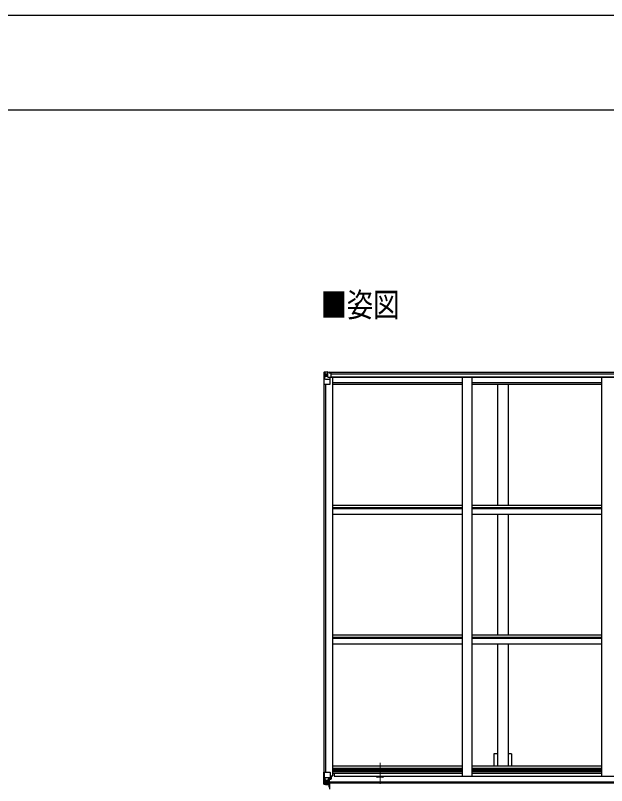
# Model space of a CAD drawing. Units: millimetres, scale not verified. Extents: x -10512 to 10512, y -7425 to 7425.
# Drawn here: x -3894 to -856, y 3464 to 7425 of the extents above; entities that cross this region are included whole.
import ezdxf
from ezdxf.enums import TextEntityAlignment as Align

# ---------------------------------------------------------------- set-up
doc = ezdxf.new("R2010")
doc.units = ezdxf.units.MM
doc.header["$LTSCALE"] = 30
doc.layers.add('0-1_OUTLINE', color=9, linetype='Continuous', lineweight=18)
for name, color, linetype in [('0-3_USER1', 3, 'Continuous'), ('0-5_YKK_13', 4, 'Continuous'), ('0-6_YKK_A1', 4, 'Continuous'), ('0-8_YKK_ZWAK', 7, 'Continuous')]:
    doc.layers.add(name, color=color, linetype=linetype)
doc.styles.add('ＭＳ ゴシック', font='')
doc.styles.get('ＭＳ ゴシック').set_extended_font_data('MS Gothic')

msp = doc.modelspace()

# ---------------------------------------------------------------- linework, layer by layer
at = {"layer": '0-1_OUTLINE'}
msp.add_line((-2020.38, 3472.48), (-2020.38, 3581.24), dxfattribs=at)
at = {"layer": '0-5_YKK_13'}
for p, q in [((-2309.87, 5588.81), (-2309.87, 5528.1)), ((-2308.94, 5589.77), (-2308.94, 5589.81)), ((-2299.97, 5590.19), (-2307.89, 5589.72)), ((-2307.03, 5588.75), (-2307.03, 5588.68)), ((-2307.03, 5528.1), (-2307.03, 5588.68)), ((-2303.06, 5585.31), (-2305.8, 5588.98)), ((-2287.87, 5590.98), (-2299.87, 5590.2)), ((-2287.87, 5564.31), (-2287.87, 5591.1)), ((-2281.37, 5591.5), (-2281.37, 5585.55)), ((-2272.37, 5586.12), (-2281.37, 5586.18)), ((-2306.49, 5554.98), (-2302.34, 5567.06)), ((-2306.49, 5554.98), (-2299.87, 5554.77)), ((-2302.21, 5581.8), (-2299.87, 5581.86)), ((-2302.21, 5568.33), (-2302.21, 5581.8)), ((-2299.87, 5568.3), (-2302.21, 5568.33)), ((-2299.87, 5581.86), (-2287.87, 5581.86)), ((-2299.87, 5568.3), (-2299.87, 5568.3)), ((-2287.87, 5568.3), (-2299.87, 5568.3)), ((-2299.87, 5554.77), (-2275.87, 5554.77)), ((-2295.35, 5574.66), (-2295.35, 5573.7)), ((-2287.87, 5564.31), (-2281.37, 5564.31)), ((-2287.05, 5564.11), (-2287.05, 5564.31)), ((-2276.7, 5562.45), (-2287.05, 5564.11)), ((-2284.35, 5564.31), (-2276.7, 5563.09)), ((-2281.37, 5564.31), (-2272.37, 5564.34)), ((-2276.7, 5563.09), (-2276.7, 5562.45)), ((-2275.87, 5529.1), (-2275.87, 5562.2)), ((-2271.37, 5565.25), (-2271.37, 5585.41)), ((-2309.87, 5528.1), (-2276.87, 5528.1)), ((-2307.03, 3532.12), (-2276.88, 3532.12)), ((-2307.03, 3532.12), (-2307.03, 3471.54)), ((-2275.88, 3531.12), (-2275.88, 3498.02)), ((-2306.49, 3505.24), (-2299.88, 3505.45)), ((-2306.49, 3505.24), (-2302.34, 3493.15)), ((-2299.88, 3491.92), (-2302.21, 3491.89)), ((-2302.21, 3491.89), (-2302.21, 3478.42)), ((-2299.88, 3505.45), (-2275.88, 3505.45)), ((-2299.88, 3491.92), (-2287.88, 3491.92)), ((-2299.88, 3491.92), (-2299.88, 3491.92)), ((-2294.4, 3485.56), (-2294.4, 3486.52)), ((-2287.88, 3495.22), (-2287.88, 3469.12)), ((-2286.38, 3491.92), (-2287.88, 3491.92)), ((-2276.7, 3497.76), (-2287.05, 3496.11)), ((-2287.05, 3495.48), (-2276.7, 3497.13)), ((-2287.05, 3496.11), (-2287.05, 3495.48)), ((-2282.38, 3488.32), (-2286.38, 3488.32)), ((-2282.38, 3496.22), (-2282.38, 3476.25)), ((-2276.7, 3497.13), (-2276.7, 3497.76)), ((-2276.42, 3497.21), (-2272.38, 3497.24)), ((-2271.38, 3509.12), (-2275.88, 3509.12)), ((-2272.38, 3498.98), (-2271.38, 3498.97)), ((-2271.38, 3497.25), (-2272.38, 3497.24)), ((-2271.38, 3513.47), (-2271.38, 3497.25)), ((-2309.88, 3471.41), (-2309.88, 3471.45)), ((-2308.94, 3470.45), (-2308.94, 3470.41)), ((-2308.94, 3470.41), (-2308.94, 3470.41)), ((-2299.97, 3470.02), (-2307.89, 3470.5)), ((-2307.03, 3471.47), (-2307.03, 3471.54)), ((-2303.06, 3474.91), (-2305.8, 3471.24)), ((-2302.21, 3478.42), (-2299.88, 3478.36)), ((-2299.88, 3478.36), (-2287.88, 3478.36)), ((-2287.88, 3469.24), (-2299.88, 3470.02)), ((-2288.88, 3478.36), (-2287.88, 3478.36)), ((-2286.38, 3478.36), (-2287.88, 3478.36)), ((-2286.38, 3474.83), (-2287.88, 3474.83)), ((-2287.88, 3470), (-2281.38, 3469.61)), ((-2281.38, 3468.72), (-2287.88, 3469.12)), ((-2282.38, 3480.12), (-2286.38, 3480.12)), ((-2285.88, 3475.19), (-2286.38, 3475.19)), ((-2281.38, 3470.53), (-2286.38, 3470.62)), ((-2286.27, 3476.49), (-2282.38, 3476.49)), ((-2285.88, 3476.28), (-2285.88, 3476.12)), ((-2285.88, 3476.12), (-2285.88, 3476.12)), ((-2278.38, 3476.05), (-2285.88, 3476.12)), ((-2285.88, 3474.16), (-2285.88, 3476.12)), ((-2285.88, 3475.19), (-2278.38, 3475.19)), ((-2278.38, 3474.19), (-2285.88, 3474.19)), ((-2278.38, 3474.16), (-2285.88, 3474.16)), ((-2281.38, 3470.53), (-2281.38, 3471.35)), ((-2281.38, 3470.12), (-2281.38, 3470.53)), ((-2281.38, 3470.12), (-2281.38, 3469.61)), ((-2281.38, 3469.61), (-2281.38, 3468.72)), ((-2280.87, 3455.15), (-2280.87, 3472.15)), ((-2280.87, 3472.15), (-2278.37, 3472.15)), ((-2280.87, 3471.12), (-2278.37, 3471.12)), ((-2280.87, 3470.9), (-2278.37, 3470.9)), ((-2279.37, 3455.15), (-2279.37, 3472.15)), ((-2278.37, 3455.15), (-2278.37, 3472.15))]:
    msp.add_line(p, q, dxfattribs=at)
for points in [[(-2308.94, 5589.81), (-2299.87, 5590.36), (-2281.37, 5591.5)], [(-2271.37, 5585.41), (-2271.39, 5585.52), (-2281.37, 5585.55)], [(-2296.31, 5576.58), (-2297.27, 5576.58), (-2297.27, 5575.62), (-2296.31, 5575.62)], [(-2294.39, 5577.54), (-2294.39, 5578.5), (-2295.35, 5578.5), (-2295.35, 5577.54)], [(-2295.35, 5573.7), (-2294.39, 5573.7), (-2294.39, 5574.66)], [(-2293.43, 5575.62), (-2292.47, 5575.62), (-2292.47, 5576.58), (-2293.43, 5576.58)], [(-2309.88, 3471.45), (-2309.88, 3532.12), (-2307.03, 3532.12)], [(-2294.4, 3486.52), (-2295.36, 3486.52), (-2295.36, 3485.56)], [(-2281.38, 3470.12), (-2286.38, 3470.12), (-2286.38, 3495.58)], [(-2272.38, 3497.24), (-2272.38, 3498.98), (-2275.88, 3498.99)], [(-2308.94, 3470.41), (-2299.88, 3469.85), (-2287.88, 3469.12)], [(-2296.32, 3484.6), (-2297.28, 3484.6), (-2297.28, 3483.64), (-2296.32, 3483.64)], [(-2295.36, 3482.68), (-2295.36, 3481.72), (-2294.4, 3481.72), (-2294.4, 3482.68)], [(-2293.44, 3483.64), (-2292.48, 3483.64), (-2292.48, 3484.6), (-2293.44, 3484.6)], [(-2278.38, 3476.21), (-2285.88, 3476.28), (-2285.88, 3476.28)]]:
    msp.add_lwpolyline(points, dxfattribs=at)
for centre in [(-2294.87, 5576.1), (-2294.88, 3484.12)]:
    msp.add_circle(centre, 5.3, dxfattribs=at)
for centre, radius, start, end in [((-2308.88, 5588.81), 0.999, 93.4424, 179.95083), ((-2308.88, 5588.77), 0.999, 93.4424, 179.95083), ((-2308.87, 5588.81), 1, 93.50017, 180.00079), ((-2307.72, 5602.42), 12.7, 269.24466, 275.10311), ((-2305.75, 5588.81), 1.28, 131.17831, 182.45895), ((-2296.31, 5577.54), 0.96, 270, 0), ((-2296.31, 5574.66), 0.96, 0, 90), ((-2293.43, 5577.54), 0.96, 180, 270), ((-2293.43, 5574.66), 0.96, 90, 180), ((-2286.94, 5565.04), 0.937, 230.93398, 263.26766), ((-2276.81, 5562.16), 0.937, 2.32209, 83.26766), ((-2276.81, 5561.52), 0.937, 2.32209, 83.26766), ((-2276.87, 5529.1), 1, 270, 0), ((-2276.88, 3531.12), 1, 0, 90), ((-2286.94, 3495.18), 0.937, 96.73234, 177.67791), ((-2286.94, 3494.55), 0.937, 96.73234, 177.67791), ((-2276.81, 3498.69), 0.937, 276.73234, 357.67791), ((-2276.81, 3498.06), 0.937, 276.73234, 357.67791), ((-2308.88, 3471.45), 0.999, 180.04917, 266.5576), ((-2308.88, 3471.41), 0.999, 180.04917, 266.5576), ((-2308.88, 3471.41), 1, 179.99921, 266.49983), ((-2307.72, 3457.8), 12.7, 84.89689, 90.75534), ((-2305.75, 3471.41), 1.28, 177.54105, 228.82169), ((-2296.32, 3485.56), 0.96, 270, 0), ((-2296.32, 3482.68), 0.96, 0, 90), ((-2293.44, 3485.56), 0.96, 180, 270), ((-2293.44, 3482.68), 0.96, 90, 180), ((-2285.88, 3473.69), 0.5, 89.99891, 179.99891), ((-2285.88, 3473.66), 0.5, 90.00309, 180.00198), ((-2285.86, 3476.79), 0.513, 178.95293, 268.11972), ((-2285.87, 3476.62), 0.5, 179.95536, 269.47105)]:
    msp.add_arc(centre, radius, start, end, dxfattribs=at)
for centre, major_axis, ratio, start_param, end_param in [((-2107.94, 5602.12), (201, 12.36), 0.060933, 3.1373463, 3.1378449), ((-2306.94, 5589.89), (2, 0.12), 0.060933, 3.1378449, 4.2119296), ((-2306.74, 5586.79), (-0.02, 3), 0.466854, 5.5234897, 6.1575023), ((-2272.37, 5585.42), (1, -0.012), 0.707053, 0.1587743, 1.5795216), ((-2305.76, 5557.33), (0.85, 2.32), 0.403757, 2.3087461, 3.2744049), ((-2305.08, 5581.72), (0.03, 5), 0.573921, 4.7320603, 5.5159136), ((-2303.61, 5568.35), (0, 3), 0.468246, 4.2703918, 4.7058971), ((-2381.62, 5581.86), (81.75, 0), 0.061163, 0, 0.0007725), ((-2272.37, 5565.25), (1, 0.021), 0.906239, 4.6936843, 6.2644806), ((-2305.76, 3502.89), (0.85, -2.32), 0.403757, 3.0087805, 3.9744392), ((-2303.61, 3491.87), (0, -3), 0.468246, 1.5772882, 2.0127935), ((-2306.94, 3470.33), (2, -0.12), 0.060933, 2.0712557, 3.1453404), ((-2107.94, 3458.1), (201, -12.36), 0.060933, 3.1453404, 3.145839), ((-2306.75, 3473.43), (-0.02, -3), 0.466854, 0.125683, 0.7596956), ((-2305.08, 3478.5), (0.03, -5), 0.573921, 0.7672717, 1.551125), ((-2381.62, 3478.36), (81.75, 0), 0.061163, 6.2824128, 6.2831853)]:
    msp.add_ellipse(centre, major_axis=major_axis, ratio=ratio, start_param=start_param, end_param=end_param, dxfattribs=at)
at = {"layer": '0-6_YKK_A1'}
for p, q in [((-2281.37, 5589.89), (2001.63, 5589.89)), ((-2283.14, 5564.12), (2003.39, 5564.12)), ((-2271.37, 5582), (1991.63, 5582)), ((-2271.37, 5566.38), (1991.63, 5566.38)), ((-2262.87, 3513.47), (-2262.87, 5564.12)), ((-1596.87, 3511.64), (-1596.87, 5564.12)), ((-1546.87, 3511.64), (-1546.87, 5564.12)), ((-880.87, 3511.65), (-880.87, 5564.12)), ((-2307.87, 3532.12), (-2307.87, 5528.1)), ((-2298.17, 3532.12), (-2298.17, 5528.1)), ((-2262.87, 5536.29), (-1596.87, 5536.29)), ((-2262.87, 5527.95), (-1596.87, 5527.95)), ((-1546.87, 5536.29), (-880.87, 5536.29)), ((-1546.87, 5527.95), (-880.87, 5527.95)), ((-1417.38, 5527.95), (-1417.38, 4906.7)), ((-1362.38, 5527.95), (-1362.38, 4906.7)), ((-2262.84, 4906.7), (-1596.87, 4906.7)), ((-2262.84, 4893.69), (-1596.87, 4893.69)), ((-2262.84, 4889.14), (-1596.87, 4889.14)), ((-1546.84, 4906.7), (-880.87, 4906.7)), ((-1546.84, 4893.69), (-880.87, 4893.69)), ((-1546.84, 4889.14), (-880.87, 4889.14)), ((-2262.84, 4859.41), (-1596.87, 4859.41)), ((-1546.84, 4859.41), (-880.87, 4859.41)), ((-1417.38, 4859.41), (-1417.38, 4239.71)), ((-1362.38, 4859.41), (-1362.38, 4239.71)), ((-2262.84, 4239.71), (-1596.87, 4239.71)), ((-1546.84, 4239.71), (-880.87, 4239.71)), ((-2262.84, 4226.7), (-1596.87, 4226.7)), ((-2262.84, 4222.15), (-1596.87, 4222.15)), ((-1546.84, 4226.7), (-880.87, 4226.7)), ((-1546.84, 4222.15), (-880.87, 4222.15)), ((-2262.84, 4192.41), (-1596.87, 4192.41)), ((-1546.84, 4192.41), (-880.87, 4192.41)), ((-1417.38, 4192.41), (-1417.38, 3565.76)), ((-1362.38, 4192.41), (-1362.38, 3565.76)), ((-1417.38, 3627.35), (-1435.07, 3627.35)), ((-1435.07, 3627.35), (-1435.07, 3565.76)), ((-1344.67, 3627.35), (-1362.38, 3627.35)), ((-1344.67, 3627.35), (-1344.67, 3565.76)), ((-2262.87, 3565.76), (-1596.87, 3565.76)), ((-1546.87, 3565.76), (-880.87, 3565.76)), ((-2262.87, 3552.75), (-1596.87, 3552.75)), ((-2262.87, 3547.67), (-1596.87, 3547.67)), ((-2262.87, 3543.74), (-1596.87, 3543.74)), ((-2262.87, 3535.55), (-1596.87, 3535.55)), ((-2262.87, 3527.15), (-1596.87, 3527.15)), ((-2255.37, 3527.15), (-2255.37, 3511.64)), ((-1546.87, 3552.75), (-880.87, 3552.75)), ((-1546.87, 3547.67), (-880.87, 3547.67)), ((-1546.87, 3543.74), (-880.87, 3543.74)), ((-1546.87, 3535.55), (-880.87, 3535.55)), ((-1546.87, 3527.15), (-880.87, 3527.15)), ((-2275.88, 3513.47), (-2262.87, 3513.47)), ((-2255.37, 3511.64), (1975.63, 3511.64)), ((-2007.88, 3507.8), (-2032.88, 3507.8)), ((-2286.37, 3473.5), (-2278.38, 3473.5)), ((-2286.37, 3471.35), (-2280.87, 3471.35)), ((-2278.38, 3446.15), (-2278.38, 3481.15)), ((1998.62, 3481.15), (-2278.38, 3481.15)), ((1998.62, 3476.41), (-2278.38, 3476.41))]:
    msp.add_line(p, q, dxfattribs=at)
for centre, start, end in [((-2032.88, 3520.3), 223.87082, 270), ((-2007.88, 3520.3), 270, 316.12918)]:
    msp.add_arc(centre, 12.5, start, end, dxfattribs=at)
at = {"layer": '0-8_YKK_ZWAK'}
msp.add_line((9737.55, 6937.5), (-9762.45, 6937.5), dxfattribs=at)
msp.add_lwpolyline([(-10512.5, -7425), (10512.5, -7425), (10512.5, 7425), (-10512.5, 7425)], close=True, dxfattribs=at)

# ---------------------------------------------------------------- texts
at = {"layer": '0-3_USER1', "style": 'ＭＳ ゴシック', "width": 0.8}
msp.add_text('■姿図', height=123.8, dxfattribs=at).set_placement((-2325.8, 5837.35), align=Align.BOTTOM_LEFT)

doc.saveas('drawing.dxf')
